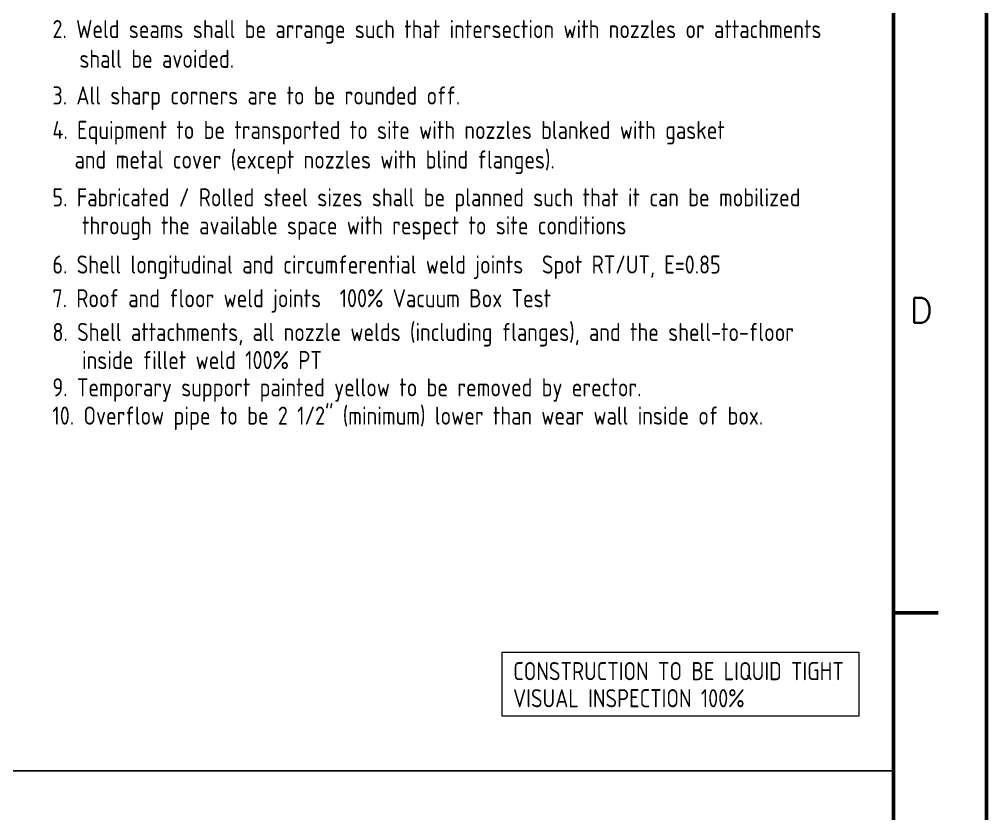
# Model space of a CAD drawing. Header units: inches. Extents: x 0 to 4731, y 0 to 1632.
# Drawn here: x 1743.8 to 2112, y 739.4 to 1041.7 of the extents above; entities that cross this region are included whole.
import ezdxf
from ezdxf.enums import TextEntityAlignment as Align

# ---------------------------------------------------------------- set-up
doc = ezdxf.new("R2010")
doc.units = ezdxf.units.IN
doc.header["$LTSCALE"] = 48
doc.header["$MEASUREMENT"] = 0
for name, color, linetype, lineweight in [('AM_4', 93, 'Continuous', 25), ('AM_6', 140, 'Continuous', 35), ('AM_BOR', 255, 'Continuous', 50), ('Equipment-AM_0', 7, 'Continuous', 50)]:
    doc.layers.add(name, color=color, linetype=linetype, lineweight=lineweight)
doc.styles.add('ISOCP', font='ISOCP.SHX')
doc.styles.add('simplex', font='simplex.shx', dxfattribs={"width": 0.75})
doc.styles.get("Standard").update_dxf_attribs({"font": 'ROMANS.SHX', "width": 0.7})

# ---------------------------------------------------------------- blocks, each defined once
blk = doc.blocks.new('PE_FR_E')
at = {"layer": 'AM_BOR'}
blk.add_line((1098.85, 431.74), (1107.85, 431.74), dxfattribs=at)
at = {"layer": 'AM_BOR', "color": 9}
blk.add_lwpolyline([(0, 0), (1117.6, 0), (1117.6, 863.6), (0, 863.6)], close=True, dxfattribs=at)
at = {"layer": 'AM_BOR'}
blk.add_lwpolyline([(18.75, 15.25), (1098.85, 15.25), (1098.85, 848.35), (18.75, 848.35)], close=True, dxfattribs=at)
at = {"layer": 'AM_BOR', "style": 'simplex', "width": 1.033333}
blk.add_text('D', height=5, dxfattribs=at).set_placement((1104.44, 490.16), align=Align.CENTER)
at = {"layer": 'AM_BOR', "width": 0.9, "flags": 9}
blk.add_attdef('PENSTYLE', text='', height=1, dxfattribs=at).set_placement((1116.99, 0.33), align=Align.BOTTOM_RIGHT)

msp = doc.modelspace()

# ---------------------------------------------------------------- linework, layer by layer
at = {"layer": 'AM_4', "lineweight": 18}
for p, q in [((1927.612368, 800.833688), (2063.404718, 800.833688)), ((1927.612368, 776.552837), (1927.612368, 800.833688)), ((2063.404718, 800.833688), (2063.404718, 776.552837)), ((2063.404718, 776.552837), (1927.612368, 776.552837))]:
    msp.add_line(p, q, dxfattribs=at)
at = {"layer": 'AM_4'}
msp.add_line((1320.192297, 755.755747), (2076.566878, 755.755747), dxfattribs=at)

# ---------------------------------------------------------------- block references
at = {"layer": 'Equipment-AM_0', "lineweight": 0, "xscale": 1.88976377952768, "yscale": 1.88976377952768, "zscale": 1.88976377952768}
msp.add_blockref('PE_FR_E', (0, 0), dxfattribs=at)

# ---------------------------------------------------------------- texts
at = {"layer": 'AM_6', "style": 'ISOCP', "width": 0.9}
for s, p in [('2. Weld seams shall be arrange such that intersection with nozzles or attachments', (1756.423423, 1034.575373)), ('shall be avoided.  ', (1766.68405, 1023.268633)), ('3. All sharp corners are to be rounded off.', (1756.423423, 1009.304938)), ('4. Equipment to be transported to site with nozzles blanked with gasket ', (1756.423423, 996.194239)), (' and metal cover (except nozzles with blind flanges).', (1761.296558, 984.929139)), ('5. Fabricated / Rolled steel sizes shall be planned such that it can be mobilized', (1756.423423, 970.553507)), ('through the available space with respect to site conditions', (1767.687745, 959.867355)), ('6. Shell longitudinal and circumferential weld joints  Spot RT/UT, E=0.85', (1756.423423, 944.977837)), ('7. Roof and floor weld joints  100%%% Vacuum Box Test', (1756.423423, 932.138976)), ('8. Shell attachments, all nozzle welds (including flanges), and the shell-to-floor ', (1756.423423, 919.300115)), ('inside fillet weld 100%%% PT', (1767.687745, 908.613964)), ('9. Temporary support painted yellow to be removed by erector.', (1756.423423, 898.247518)), ('10. Overflow pipe to be 2 1/2" (minimum) lower than wear wall inside of box.', (1756.423423, 887.472081)), ('CONSTRUCTION TO BE LIQUID TIGHT', (1931.804222, 790.225423)), ('VISUAL INSPECTION 100%', (1931.740236, 779.919196))]:
    msp.add_text(s, height=6.89025791, dxfattribs=at).set_placement(p)

doc.saveas('drawing.dxf')
